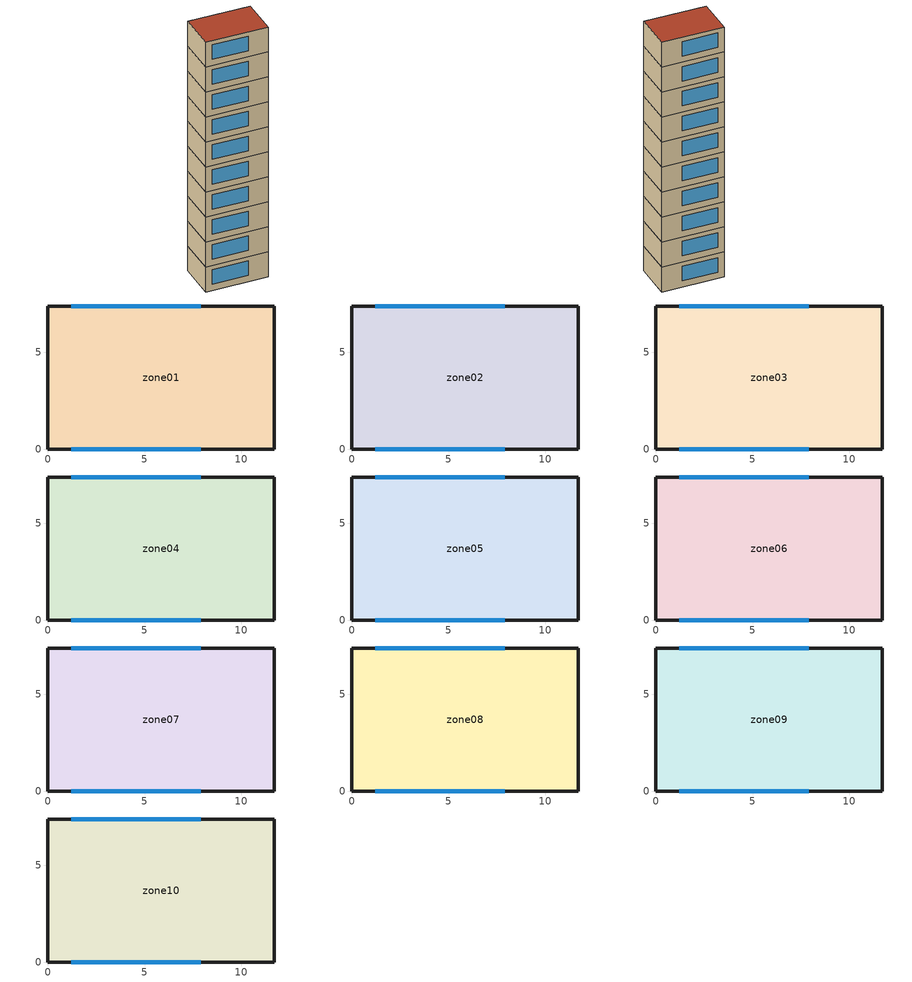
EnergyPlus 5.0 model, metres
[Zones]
zone01
 floor ground (GROUND_FLOOR): 0,0 0,7.4 11.7,7.4 11.7,0 z0
 wall outside (EXT_WALL): 11.7,0 11.7,7.4 0,7.4 0,0 11.7,0 z0:5
 window (EXT_WINDOW1): 1.2,0 7.9,0 / 7.9,7.4 1.2,7.4 z1.25:4.15
 ceiling to zone02 (ADJ_CEILING): 11.7,0 11.7,7.4 0,7.4 0,0 z5
zone02
 floor to zone01 (ADJ_CEILING): 0,0 0,7.4 11.7,7.4 11.7,0 z5
 wall outside (EXT_WALL): 11.7,0 11.7,7.4 0,7.4 0,0 11.7,0 z5:10
 window (EXT_WINDOW1): 1.2,0 7.9,0 / 7.9,7.4 1.2,7.4 z6.25:9.15
 ceiling to zone03 (ADJ_CEILING): 11.7,0 11.7,7.4 0,7.4 0,0 z10
zone03
 floor to zone02 (ADJ_CEILING): 0,0 0,7.4 11.7,7.4 11.7,0 z10
 wall outside (EXT_WALL): 11.7,0 11.7,7.4 0,7.4 0,0 11.7,0 z10:15
 window (EXT_WINDOW1): 1.2,0 7.9,0 / 7.9,7.4 1.2,7.4 z11.25:14.15
 ceiling to zone04 (ADJ_CEILING): 11.7,0 11.7,7.4 0,7.4 0,0 z15
zone04
 floor to zone03 (ADJ_CEILING): 0,0 0,7.4 11.7,7.4 11.7,0 z15
 wall outside (EXT_WALL): 11.7,0 11.7,7.4 0,7.4 0,0 11.7,0 z15:20
 window (EXT_WINDOW1): 1.2,0 7.9,0 / 7.9,7.4 1.2,7.4 z16.25:19.15
 ceiling to zone05 (ADJ_CEILING): 11.7,0 11.7,7.4 0,7.4 0,0 z20
zone05
 floor to zone04 (ADJ_CEILING): 0,0 0,7.4 11.7,7.4 11.7,0 z20
 wall outside (EXT_WALL): 11.7,0 11.7,7.4 0,7.4 0,0 11.7,0 z20:25
 window (EXT_WINDOW1): 1.2,0 7.9,0 / 7.9,7.4 1.2,7.4 z21.25:24.15
 ceiling to zone06 (ADJ_CEILING): 11.7,0 11.7,7.4 0,7.4 0,0 z25
zone06
 floor to zone05 (ADJ_CEILING): 0,0 0,7.4 11.7,7.4 11.7,0 z25
 wall outside (EXT_WALL): 11.7,0 11.7,7.4 0,7.4 0,0 11.7,0 z25:30
 window (EXT_WINDOW1): 1.2,0 7.9,0 / 7.9,7.4 1.2,7.4 z26.25:29.15
 ceiling to zone07 (ADJ_CEILING): 11.7,0 11.7,7.4 0,7.4 0,0 z30
zone07
 floor to zone06 (ADJ_CEILING): 0,0 0,7.4 11.7,7.4 11.7,0 z30
 wall outside (EXT_WALL): 11.7,0 11.7,7.4 0,7.4 0,0 11.7,0 z30:35
 window (EXT_WINDOW1): 1.2,0 7.9,0 / 7.9,7.4 1.2,7.4 z31.25:34.15
 ceiling to zone08 (ADJ_CEILING): 11.7,0 11.7,7.4 0,7.4 0,0 z35
zone08
 floor to zone07 (ADJ_CEILING): 0,0 0,7.4 11.7,7.4 11.7,0 z35
 wall outside (EXT_WALL): 11.7,0 11.7,7.4 0,7.4 0,0 11.7,0 z35:40
 window (EXT_WINDOW1): 1.2,0 7.9,0 / 7.9,7.4 1.2,7.4 z36.25:39.15
 ceiling to zone09 (ADJ_CEILING): 11.7,0 11.7,7.4 0,7.4 0,0 z40
zone09
 floor to zone08 (ADJ_CEILING): 0,0 0,7.4 11.7,7.4 11.7,0 z40
 wall outside (EXT_WALL): 11.7,0 11.7,7.4 0,7.4 0,0 11.7,0 z40:45
 window (EXT_WINDOW1): 1.2,0 7.9,0 / 7.9,7.4 1.2,7.4 z41.25:44.15
 ceiling to zone10 (ADJ_CEILING): 11.7,0 11.7,7.4 0,7.4 0,0 z45
zone10
 floor to zone09 (ADJ_CEILING): 0,0 0,7.4 11.7,7.4 11.7,0 z45
 wall outside (EXT_WALL): 11.7,0 11.7,7.4 0,7.4 0,0 11.7,0 z45:50
 window (EXT_WINDOW1): 1.2,0 7.9,0 / 7.9,7.4 1.2,7.4 z46.25:49.15
 roof outside (EXT_ROOF): 11.7,0 11.7,7.4 0,7.4 0,0 z50
[Building]
TRNSYS18: North Axis {deg}=0; Terrain=City; Loads Convergence Tolerance Value=0; Temperature Convergence Tolerance Value {deltaC}=0; Solar Distribution=FullInteriorAndExterior; Maximum Number of Warmup Days=0
[Site:Location]
not used: Latitude {deg}=0; Longitude {deg}=0; Time Zone {hr}=0; Elevation {m}=0
[Construction]
GROUND_FLOOR; EXT_WALL; EXT_ROOF; ADJ_CEILING; EXT_WINDOW1: 
[WindowProperty:ShadingControl]
ESHADE=0; ISHADE=INPUT 1*MAX_ISHADE : SHADECNTRL=ISHADE_INTERNAL
[SurfaceProperty:OtherSideCoefficients]
BOUNDARY=IDENTICAL; BOUNDARY=INPUT 1*TBOUNDARY; BOUNDARY=INPUT 1*TBOUNDARY_2; BOUNDARY=INPUT 1*TBOUNDARY_3; BOUNDARY=INPUT 1*TGROUND; BOUNDARY=20; BOUNDARY=15
[Zone] Multiplier=1
zone01; zone02; zone03; zone04; zone05; zone06; zone07; zone08; zone09; zone10
